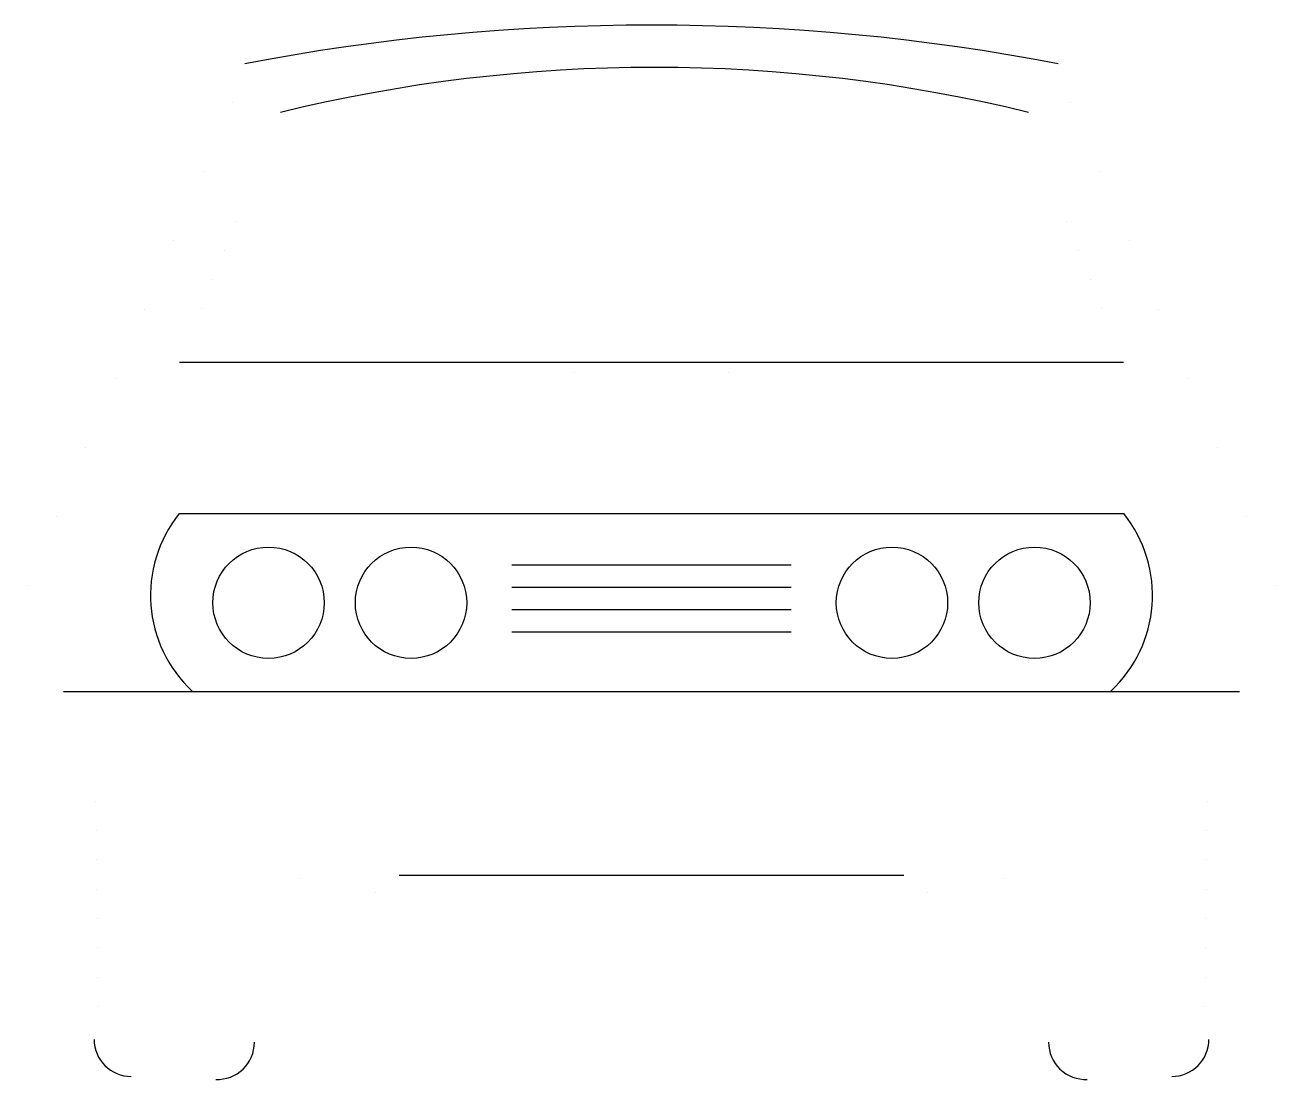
# Model space of a CAD drawing. Extents: x 82030 to 83718, y 35482 to 36904.
import ezdxf

# ---------------------------------------------------------------- set-up
doc = ezdxf.new("R2010")
doc.units = 0
doc.header["$LTSCALE"] = 32258
doc.header["$MEASUREMENT"] = 0
doc.layers.get('0').update_dxf_attribs({"linetype": 'CONTINUOUS'})

msp = doc.modelspace()

# ---------------------------------------------------------------- linework, layer by layer
at = {"linetype": 'CONTINUOUS'}
for p, q in [((82237.558, 36449.735), (83509.558, 36449.735)), ((82237.558, 36245.735), (83509.558, 36245.735)), ((82685.558, 36176.735), (83061.558, 36176.735)), ((82685.558, 36146.735), (83061.558, 36146.735)), ((82685.558, 36116.735), (83061.558, 36116.735)), ((82685.558, 36086.735), (83061.558, 36086.735)), ((83665.558, 36005.735), (82081.558, 36005.735)), ((82533.558, 35758.735), (83213.558, 35758.735))]:
    msp.add_line(p, q, dxfattribs=at)
at = {"linetype": 'CONTINUOUS', "const_width": 0.002, "flags": 128}
for points in [[(82325.558, 36838.735), (82029.558, 36142.735), (82117.558, 35906.735), (82133.558, 35862.735), (82309.558, 35770.735), (82549.558, 35726.735), (82533.558, 35758.735)], [(83421.558, 36838.735), (83717.558, 36142.735), (83629.558, 35906.735), (83613.558, 35862.735), (83437.558, 35770.735), (83197.558, 35726.735), (83213.558, 35758.735)], [(82369.558, 36777.735), (82237.558, 36449.735)], [(83377.558, 36777.735), (83509.558, 36449.735)], [(82237.558, 36449.735), (82237.558, 36245.735)], [(82765.558, 36450.735), (82821.558, 36278.735), (82925.558, 36278.735), (82981.558, 36450.735)], [(83509.558, 36449.735), (83509.558, 36245.735)], [(82397.558, 35873.735), (82457.558, 35873.735), (82457.558, 36005.735), (82397.558, 36005.735), (82397.558, 35873.735)], [(83349.558, 35873.735), (83289.558, 35873.735), (83289.558, 36005.735), (83349.558, 36005.735), (83349.558, 35873.735)], [(82117.558, 35933.735), (82397.558, 35933.735)], [(82457.558, 35933.735), (83289.558, 35933.735)], [(83349.558, 35933.735), (83641.558, 35933.735)], [(82124.558, 35889.735), (82128.558, 35537.735)], [(83622.558, 35889.735), (83618.558, 35537.735)], [(82332.558, 35537.735), (82340.558, 35765.735)], [(83414.558, 35537.735), (83406.558, 35765.735)], [(82176.558, 35489.735), (82288.558, 35485.735)], [(83570.558, 35485.735), (83458.558, 35481.735)]]:
    msp.add_lwpolyline(points, dxfattribs=at)
at = {"linetype": 'CONTINUOUS'}
for centre in [(82357.558, 36125.735), (82549.558, 36125.735), (83197.558, 36125.735), (83389.558, 36125.735)]:
    msp.add_circle(centre, 75, dxfattribs=at)
for centre, radius, start, end in [((82873.558, 33994.735), 2909, 79.140884, 100.856811), ((82877.558, 34721.735), 2125, 76.277002, 103.720378), ((82374.558, 36135.735), 176, 141.228326, 227.32556), ((83372.558, 36135.735), 176, 312.674429, 38.771674), ((82172.558, 35537.735), 50, 180, 269.999989), ((82288.558, 35533.735), 50, 267.70939, 0), ((83458.558, 35533.735), 50, 180, 272.290599), ((83574.558, 35537.735), 50, 270, 0)]:
    msp.add_arc(centre, radius, start, end, dxfattribs=at)

doc.saveas('drawing.dxf')
